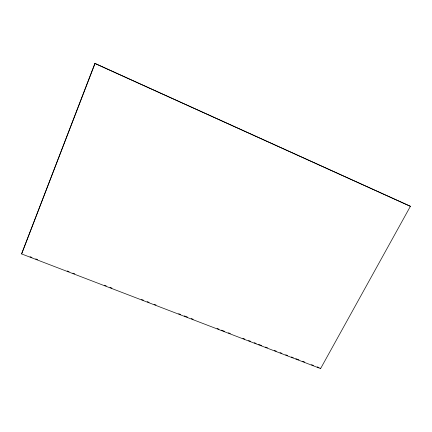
<?xml version="1.0" encoding="UTF-8"?>
<svg xmlns="http://www.w3.org/2000/svg" width="432" height="432" viewBox="0 0 432 432"><rect width="100%" height="100%" fill="white"/><g stroke="black" fill="none" stroke-linecap="round" stroke-linejoin="round"><path stroke-width="0.65" d="M21.6 253.93L94.9 63.418L410.4 206.307L320.593 368.593L21.6 253.93L95.067 63.407M30.067 256.716L31.957 257.44M35.737 258.887L37.627 259.616M67.225 270.967L69.109 271.696M72.889 273.143L74.779 273.866M104.377 285.223L106.261 285.946M110.041 287.399L111.931 288.122M141.529 299.473L143.413 300.202M147.193 301.649L149.083 302.373M154.121 304.306L156.011 305.03M178.681 313.729L180.565 314.453M184.345 315.905L187.493 317.11M191.273 318.562L193.163 319.286M217.091 328.466L218.981 329.189M221.497 330.156L224.645 331.366M228.425 332.813L230.315 333.542M242.908 338.369L244.798 339.098M248.573 340.546L250.463 341.269M254.243 342.722L256.133 343.445M258.649 344.412L261.797 345.616M265.577 347.069L267.467 347.792M274.39 350.449L276.28 351.173M280.06 352.625L281.95 353.349M285.725 354.802L287.615 355.525M291.395 356.972L293.285 357.696M295.801 358.663L298.949 359.872M302.729 361.319L304.619 362.048M311.542 364.705L313.432 365.429M317.212 366.876L319.102 367.605M94.9 63.418L410.4 206.307M320.36 368.086L320.593 368.593"/></g></svg>
